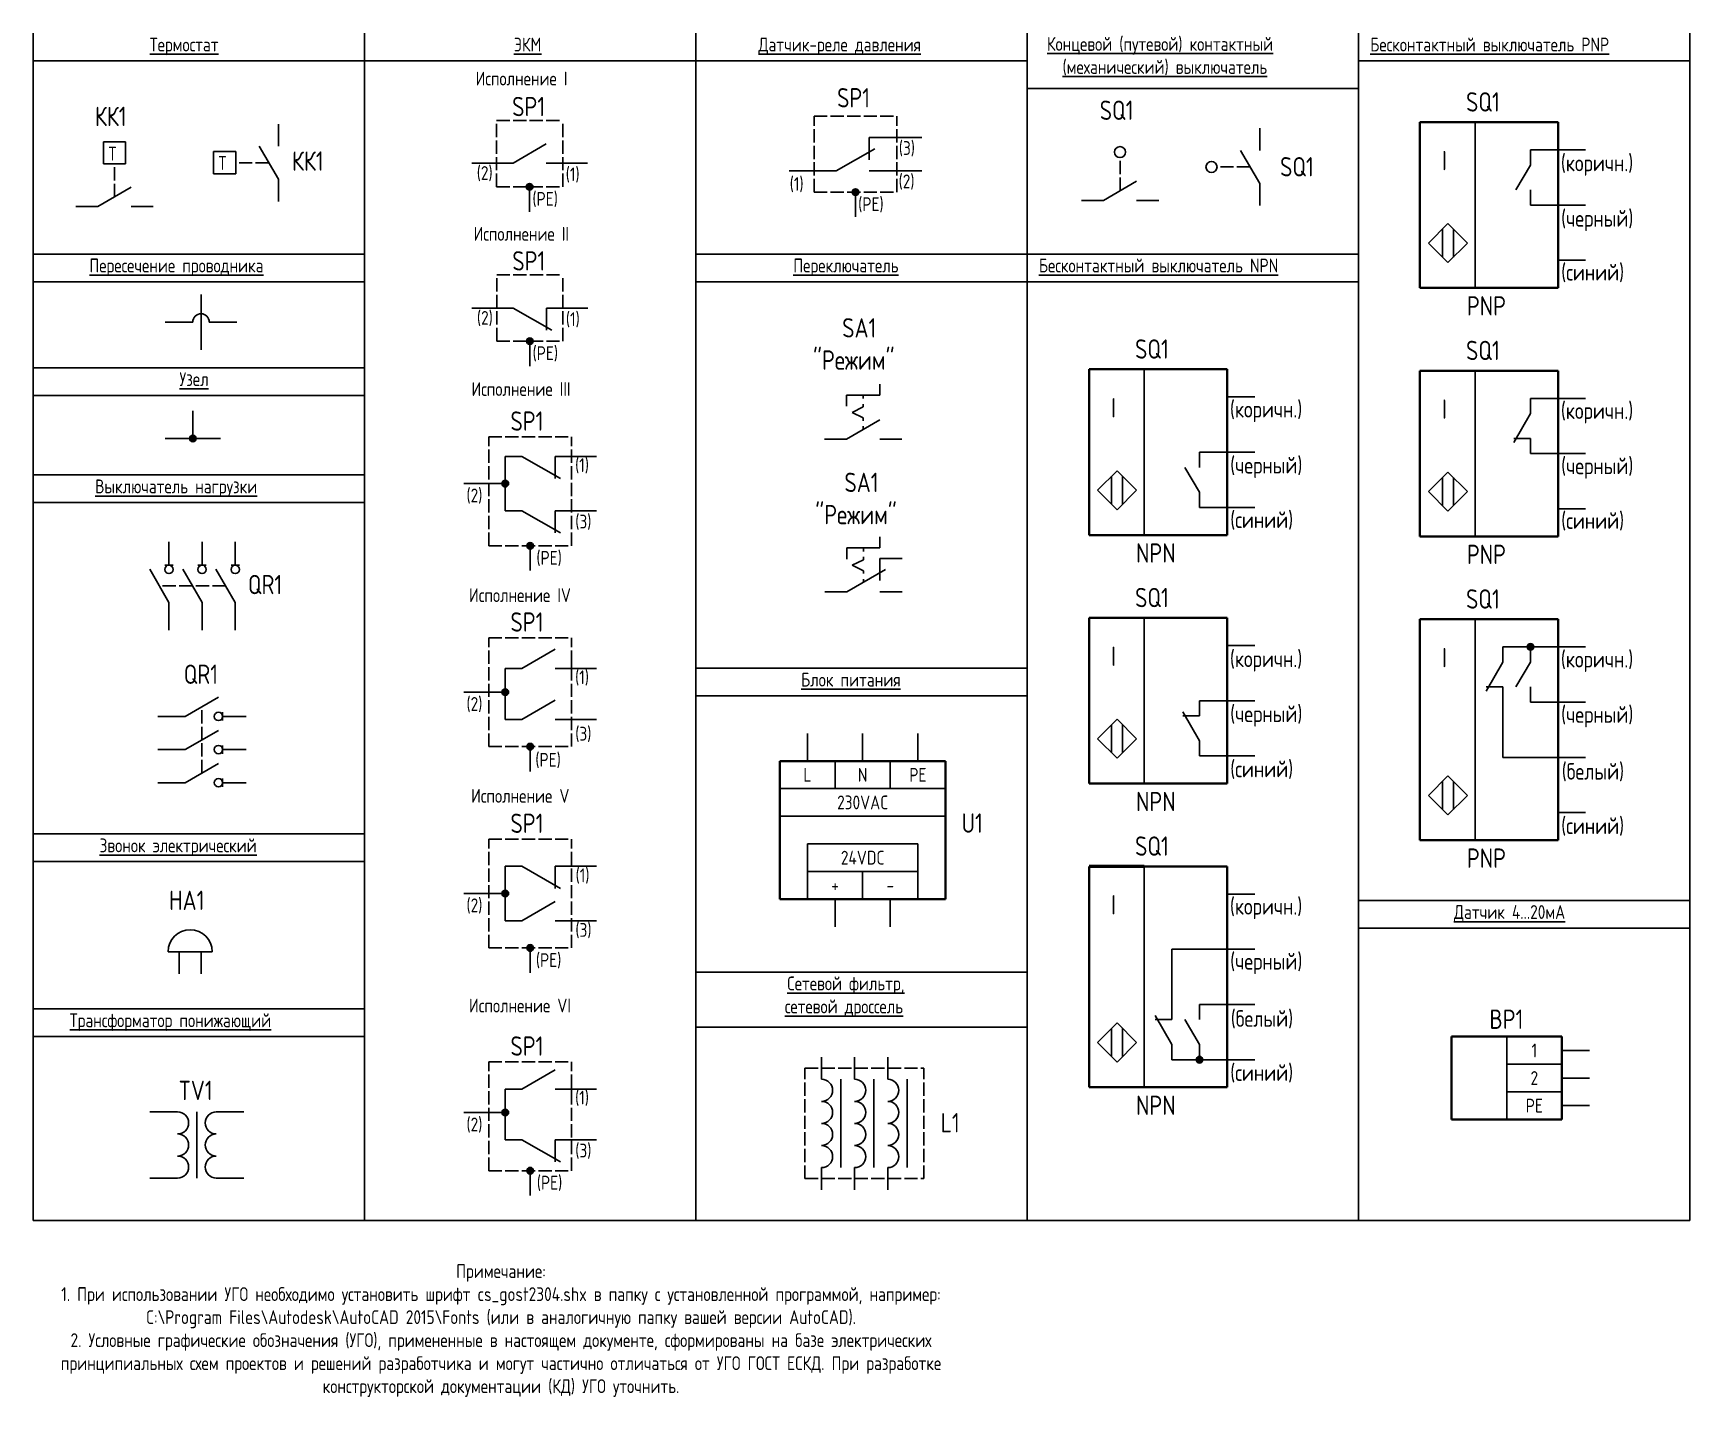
# Model space of a CAD drawing. Header units: millimetres. Extents: x 0 to 300, y -32 to 430.
# Drawn here: x 0 to 300, y -31.9 to 215 of the extents above; entities that cross this region are included whole.
import ezdxf
from ezdxf.enums import TextEntityAlignment as Align

# ---------------------------------------------------------------- set-up
doc = ezdxf.new("R2010")
doc.units = ezdxf.units.MM
doc.linetypes.add('ACAD_ISO02W100', pattern=[15, 12, -3])
doc.styles.add('ГОСТ 2.304', font='CS_Gost2304.shx')

msp = doc.modelspace()

# ---------------------------------------------------------------- hatches: boundary and pattern name
h = msp.add_hatch(color=256)
h.dxf.hatch_style = 1
h.paths.add_polyline_path([(90.51, 187.17, 1), (89.31, 187.17, 1)])
h = msp.add_hatch(color=256)
h.dxf.hatch_style = 1
h.paths.add_polyline_path([(149.5, 186.21, 1), (148.3, 186.21, 1)])
h = msp.add_hatch(color=256)
h.dxf.hatch_style = 1
h.paths.add_polyline_path([(90.54, 159.23, 1), (89.34, 159.23, 1)])
h = msp.add_hatch(color=256)
h.dxf.hatch_style = 1
h.paths.add_polyline_path([(29.53, 141.59, 1), (28.33, 141.59, 1)])
h = msp.add_hatch(color=256)
h.dxf.hatch_style = 1
h.paths.add_polyline_path([(86.1, 133.43, 1), (84.9, 133.43, 1)])
h = msp.add_hatch(color=256)
h.dxf.hatch_style = 1
h.paths.add_polyline_path([(90.6, 122.19, 1), (89.4, 122.19, 1)])
h = msp.add_hatch(color=256)
h.dxf.hatch_style = 1
h.paths.add_polyline_path([(271.73, 103.87, 1), (270.53, 103.87, 1)])
h = msp.add_hatch(color=256)
h.dxf.hatch_style = 1
h.paths.add_polyline_path([(86.1, 95.67, 1), (84.9, 95.67, 1)])
h = msp.add_hatch(color=256)
h.dxf.hatch_style = 1
h.paths.add_polyline_path([(90.6, 85.81, 1), (89.4, 85.81, 1)])
h = msp.add_hatch(color=256)
h.dxf.hatch_style = 1
h.paths.add_polyline_path([(86.1, 59.22, 1), (84.9, 59.22, 1)])
h = msp.add_hatch(color=256)
h.dxf.hatch_style = 1
h.paths.add_polyline_path([(90.6, 49.36, 1), (89.4, 49.36, 1)])
h = msp.add_hatch(color=256)
h.dxf.hatch_style = 1
h.paths.add_polyline_path([(211.8, 29.13, 1), (210.6, 29.13, 1)])
h = msp.add_hatch(color=256)
h.dxf.hatch_style = 1
h.paths.add_polyline_path([(86.1, 19.55, 1), (84.9, 19.55, 1)])
h = msp.add_hatch(color=256)
h.dxf.hatch_style = 1
h.paths.add_polyline_path([(90.6, 9.03, 1), (89.4, 9.03, 1)])

# ---------------------------------------------------------------- linework, layer by layer
for p, q in [((0, 215), (0, 0)), ((60, 215), (60, 210)), ((120, 215), (120, 0)), ((120, 210), (120, 215)), ((180, 215), (180, 0)), ((240, 215), (240, 0)), ((300, 215), (300, 0)), ((60, 210), (0, 210)), ((60, 210), (60, 170)), ((120, 210), (60, 210)), ((180, 210), (120, 210)), ((300, 210), (240, 210)), ((240, 205), (180, 205)), ((44.44, 194.54), (44.44, 198.54)), ((261.13, 198.87), (261.13, 168.87)), ((16.74, 195.34), (12.74, 195.34)), ((12.74, 195.34), (12.74, 191.34)), ((16.74, 191.34), (16.74, 195.34)), ((151.4, 192.08), (151.4, 196.08)), ((151.4, 196.08), (160.9, 196.08)), ((222.13, 193.77), (222.13, 197.77)), ((36.69, 193.54), (32.69, 193.54)), ((32.69, 193.54), (32.69, 189.54)), ((36.69, 189.54), (36.69, 193.54)), ((40.94, 194.54), (44.44, 188.54)), ((92.91, 194.95), (86.91, 191.45)), ((145.4, 190.08), (152.4, 194.08)), ((218.63, 193.77), (222.13, 187.77)), ((276.13, 193.87), (271.13, 193.87)), ((271.13, 193.87), (271.13, 191.12)), ((276.13, 193.87), (281.13, 193.87)), ((12.74, 191.34), (16.74, 191.34)), ((32.69, 189.54), (36.69, 189.54)), ((79.41, 191.45), (86.91, 191.45)), ((92.91, 191.45), (100.41, 191.45)), ((136.9, 190.08), (144.4, 190.08)), ((141.4, 190.08), (145.4, 190.08)), ((151.4, 190.08), (160.9, 190.08)), ((268.5, 186.62), (271.13, 191.12)), ((17.74, 187.09), (11.74, 183.59)), ((44.44, 184.54), (44.44, 188.54)), ((89.91, 182.67), (89.91, 187.17)), ((148.9, 181.71), (148.9, 186.21)), ((199.82, 188.21), (193.82, 184.71)), ((222.13, 183.77), (222.13, 187.77)), ((271.13, 186.62), (271.13, 183.87)), ((7.74, 183.59), (11.74, 183.59)), ((17.74, 183.59), (21.74, 183.59)), ((189.82, 184.71), (193.82, 184.71)), ((199.82, 184.71), (203.82, 184.71)), ((276.13, 183.87), (271.13, 183.87)), ((276.13, 183.87), (281.13, 183.87)), ((252.67, 176.99), (256.2, 180.52)), ((256.2, 180.52), (259.74, 176.99)), ((255.2, 174.45), (255.2, 179.52)), ((257.2, 174.45), (257.2, 179.52)), ((0, 175), (60, 175)), ((60, 175), (0, 175)), ((120, 175), (180, 175)), ((180, 175), (240, 175)), ((256.2, 173.45), (252.67, 176.99)), ((259.74, 176.99), (256.2, 173.45)), ((276.13, 173.87), (281.13, 173.87)), ((60, 170), (0, 170)), ((60, 170), (60, 165)), ((180, 170), (120, 170)), ((240, 170), (180, 170)), ((30.4, 162.68), (30.4, 167.68)), ((60, 165), (60, 125)), ((79.44, 165.23), (86.94, 165.23)), ((86.94, 165.23), (93.94, 161.23)), ((92.94, 165.23), (100.44, 165.23)), ((92.94, 165.23), (92.94, 161.23)), ((28.9, 162.68), (23.9, 162.68)), ((30.4, 162.68), (30.4, 157.68)), ((36.9, 162.68), (31.9, 162.68)), ((89.94, 154.73), (89.94, 159.23)), ((0, 154.41), (60, 154.41)), ((60, 154.41), (0, 154.41)), ((201.2, 154.13), (201.2, 124.13)), ((261.13, 153.87), (261.13, 123.87)), ((153.3, 151.46), (153.3, 149.46)), ((60, 149.41), (0, 149.41)), ((147.3, 149.46), (153.3, 149.46)), ((147.3, 149.46), (147.3, 147.46)), ((216.2, 149.13), (221.2, 149.13)), ((276.13, 148.87), (271.13, 148.87)), ((271.13, 148.87), (271.13, 146.12)), ((276.13, 148.87), (281.13, 148.87)), ((28.93, 141.59), (28.93, 146.59)), ((153.3, 144.96), (147.3, 141.46)), ((271.13, 146.12), (268.13, 140.87)), ((28.93, 141.59), (23.93, 141.59)), ((28.93, 141.59), (33.93, 141.59)), ((143.3, 141.46), (147.3, 141.46)), ((153.3, 141.46), (157.3, 141.46)), ((271.13, 141.62), (268.13, 141.62)), ((271.13, 141.62), (271.13, 138.87)), ((85.5, 138.36), (88.5, 138.36)), ((85.5, 138.36), (85.5, 128.5)), ((88.5, 138.36), (95.5, 134.36)), ((94.5, 138.36), (102, 138.36)), ((94.5, 138.36), (94.5, 134.36)), ((216.2, 139.13), (211.2, 139.13)), ((211.2, 136.38), (211.2, 139.13)), ((216.2, 139.13), (221.2, 139.13)), ((276.13, 138.87), (271.13, 138.87)), ((276.13, 138.87), (281.13, 138.87)), ((0, 135), (60, 135)), ((192.74, 132.24), (196.27, 135.78)), ((196.27, 135.78), (199.81, 132.24)), ((208.57, 136.38), (211.2, 131.88)), ((252.67, 131.99), (256.2, 135.52)), ((256.2, 135.52), (259.74, 131.99)), ((78, 133.43), (85.5, 133.43)), ((196.27, 128.71), (192.74, 132.24)), ((195.27, 129.71), (195.27, 134.78)), ((199.81, 132.24), (196.27, 128.71)), ((197.27, 129.71), (197.27, 134.78)), ((255.2, 129.45), (255.2, 134.52)), ((257.2, 129.45), (257.2, 134.52)), ((60, 130), (0, 130)), ((211.2, 129.13), (211.2, 131.88)), ((216.2, 129.13), (211.2, 129.13)), ((216.2, 129.13), (221.2, 129.13)), ((256.2, 128.45), (252.67, 131.99)), ((259.74, 131.99), (256.2, 128.45)), ((85.5, 128.5), (88.5, 128.5)), ((88.5, 128.5), (95.5, 124.5)), ((94.5, 128.5), (102, 128.5)), ((94.5, 128.5), (94.5, 124.5)), ((276.13, 128.87), (281.13, 128.87)), ((60, 125), (60, 120)), ((153.34, 123.78), (153.34, 121.78)), ((60, 120), (60, 65)), ((90, 117.69), (90, 122.19)), ((147.34, 121.78), (153.34, 121.78)), ((147.34, 121.78), (147.34, 119.78)), ((23.84, 118.65), (25.34, 118.65)), ((29.84, 118.65), (31.34, 118.65)), ((35.84, 118.65), (37.34, 118.65)), ((147.34, 113.87), (154.34, 117.87)), ((153.34, 115.87), (153.34, 119.87)), ((153.34, 119.87), (157.34, 119.87)), ((143.34, 113.87), (147.34, 113.87)), ((153.34, 113.87), (157.34, 113.87)), ((201.2, 109.13), (201.2, 79.13)), ((261.13, 108.87), (261.13, 68.87)), ((94.5, 103.45), (88.5, 99.95)), ((97.5, 102.08), (97.5, 97.81)), ((216.2, 104.13), (221.2, 104.13)), ((271.13, 103.87), (266.13, 103.87)), ((266.13, 103.87), (266.13, 101.12)), ((276.13, 103.87), (271.13, 103.87)), ((271.13, 103.87), (271.13, 101.12)), ((276.13, 103.87), (281.13, 103.87)), ((85.5, 99.95), (88.5, 99.95)), ((85.5, 99.95), (85.5, 90.74)), ((94.5, 99.95), (102, 99.95)), ((120, 100), (180, 100)), ((120, 100), (180, 100)), ((266.13, 101.12), (263.13, 95.87)), ((268.5, 96.62), (271.13, 101.12)), ((266.13, 96.62), (263.13, 96.62)), ((266.13, 96.62), (266.13, 93.87)), ((271.13, 96.62), (271.13, 93.87)), ((78, 95.67), (85.5, 95.67)), ((94.5, 94.24), (88.5, 90.74)), ((120, 95), (180, 95)), ((120, 95), (180, 95)), ((216.2, 94.13), (211.2, 94.13)), ((211.2, 91.38), (211.2, 94.13)), ((216.2, 94.13), (221.2, 94.13)), ((266.13, 93.87), (266.13, 83.87)), ((276.13, 93.87), (271.13, 93.87)), ((276.13, 93.87), (281.13, 93.87)), ((34.31, 92.03), (34.31, 90.53)), ((85.5, 90.74), (88.5, 90.74)), ((94.5, 90.74), (102, 90.74)), ((192.74, 87.24), (196.27, 90.78)), ((196.27, 90.78), (199.81, 87.24)), ((211.2, 86.88), (208.2, 92.13)), ((211.2, 91.38), (208.2, 91.38)), ((196.27, 83.71), (192.74, 87.24)), ((195.27, 84.71), (195.27, 89.78)), ((199.81, 87.24), (196.27, 83.71)), ((197.27, 84.71), (197.27, 89.78)), ((34.31, 86.03), (34.31, 84.53)), ((90, 81.31), (90, 85.81)), ((211.2, 84.13), (211.2, 86.88)), ((216.2, 84.13), (211.2, 84.13)), ((216.2, 84.13), (221.2, 84.13)), ((276.13, 83.87), (266.13, 83.87)), ((276.13, 83.87), (281.13, 83.87)), ((34.31, 80.03), (34.31, 78.53)), ((135.21, 78.21), (145.21, 78.21)), ((145.21, 78.21), (155.21, 78.21)), ((155.21, 78.21), (165.21, 78.21)), ((252.67, 76.99), (256.2, 80.52)), ((255.2, 74.45), (255.2, 79.52)), ((256.2, 80.52), (259.74, 76.99)), ((257.2, 74.45), (257.2, 79.52)), ((256.2, 73.45), (252.67, 76.99)), ((259.74, 76.99), (256.2, 73.45)), ((276.13, 73.87), (281.13, 73.87)), ((0, 70), (60, 70)), ((60, 70), (0, 70)), ((60, 65), (0, 65)), ((60, 65), (60, 0)), ((85.5, 64.15), (88.5, 64.15)), ((85.5, 64.15), (85.5, 54.29)), ((88.5, 64.15), (95.5, 60.15)), ((94.5, 64.15), (102, 64.15)), ((94.5, 64.15), (94.5, 60.15)), ((140.21, 63.21), (150.21, 63.21)), ((150.21, 63.21), (160.21, 63.21)), ((201.2, 64.13), (201.2, 24.13)), ((78, 59.22), (85.5, 59.22)), ((94.5, 57.79), (88.5, 54.29)), ((216.2, 59.13), (221.2, 59.13)), ((240, 57.93), (300, 57.93)), ((240, 57.93), (300, 57.93)), ((85.5, 54.29), (88.5, 54.29)), ((94.5, 54.29), (102, 54.29)), ((240, 52.93), (300, 52.93)), ((240, 52.93), (300, 52.93)), ((24.43, 48.67), (32.43, 48.67)), ((26.43, 48.67), (26.43, 44.67)), ((30.43, 48.67), (30.43, 44.67)), ((90, 44.86), (90, 49.36)), ((216.2, 49.13), (206.2, 49.13)), ((206.2, 39.13), (206.2, 49.13)), ((216.2, 49.13), (221.2, 49.13)), ((180, 45), (120, 45)), ((206.2, 36.38), (206.2, 39.13)), ((216.2, 39.13), (211.2, 39.13)), ((211.2, 36.38), (211.2, 39.13)), ((216.2, 39.13), (221.2, 39.13)), ((0, 38.33), (60, 38.33)), ((60, 38.33), (0, 38.33)), ((206.2, 31.88), (203.2, 37.13)), ((206.2, 36.38), (203.2, 36.38)), ((208.57, 36.38), (211.2, 31.88)), ((60, 33.33), (0, 33.33)), ((180, 35), (120, 35)), ((192.74, 32.24), (196.27, 35.78)), ((195.27, 29.71), (195.27, 34.78)), ((196.27, 35.78), (199.81, 32.24)), ((197.27, 29.71), (197.27, 34.78)), ((266.84, 28.31), (266.84, 33.31)), ((196.27, 28.71), (192.74, 32.24)), ((199.81, 32.24), (196.27, 28.71)), ((206.2, 29.13), (206.2, 31.88)), ((211.2, 29.13), (211.2, 31.88)), ((276.84, 30.81), (281.84, 30.81)), ((94.5, 27.32), (88.5, 23.82)), ((142.76, 25.59), (142.76, 29.59)), ((148.76, 25.59), (148.76, 29.59)), ((154.76, 25.59), (154.76, 29.59)), ((211.2, 29.13), (206.2, 29.13)), ((216.2, 29.13), (211.2, 29.13)), ((216.2, 29.13), (221.2, 29.13)), ((266.84, 23.31), (266.84, 28.31)), ((266.84, 28.31), (276.84, 28.31)), ((97.5, 25.96), (97.5, 21.69)), ((276.84, 25.81), (281.84, 25.81)), ((85.5, 23.82), (88.5, 23.82)), ((85.5, 23.82), (85.5, 14.62)), ((94.5, 23.82), (102, 23.82)), ((266.84, 18.31), (266.84, 23.31)), ((266.84, 23.31), (276.84, 23.31)), ((26.16, 19.69), (21.16, 19.69)), ((29.66, 19.69), (29.66, 7.69)), ((33.16, 19.69), (38.16, 19.69)), ((78, 19.55), (85.5, 19.55)), ((276.84, 20.81), (281.84, 20.81)), ((85.5, 14.62), (88.5, 14.62)), ((88.5, 14.62), (95.5, 10.62)), ((94.5, 14.62), (102, 14.62)), ((94.5, 14.62), (94.5, 10.62)), ((90, 4.53), (90, 9.03)), ((142.76, 9.59), (142.76, 5.59)), ((148.76, 9.59), (148.76, 5.59)), ((154.76, 9.59), (154.76, 5.59)), ((26.16, 7.69), (21.16, 7.69)), ((33.16, 7.69), (38.16, 7.69)), ((0, 0), (120, 0)), ((180, 0), (120, 0)), ((240, 0), (180, 0)), ((300, 0), (240, 0))]:
    msp.add_line(p, q)
at = {"lineweight": 35}
for p, q in [((261.13, 198.87), (251.13, 198.87)), ((251.13, 198.87), (251.13, 168.87)), ((276.13, 198.87), (261.13, 198.87)), ((276.13, 193.87), (276.13, 198.87)), ((276.13, 193.87), (276.13, 188.87)), ((276.13, 188.87), (276.13, 183.87)), ((276.13, 183.87), (276.13, 178.87)), ((276.13, 178.87), (276.13, 173.87)), ((276.13, 173.87), (276.13, 168.87)), ((251.13, 168.87), (261.13, 168.87)), ((261.13, 168.87), (276.13, 168.87)), ((201.2, 154.13), (191.2, 154.13)), ((191.2, 154.13), (191.2, 124.13)), ((216.2, 154.13), (201.2, 154.13)), ((216.2, 149.13), (216.2, 154.13)), ((261.13, 153.87), (251.13, 153.87)), ((251.13, 153.87), (251.13, 123.87)), ((276.13, 153.87), (261.13, 153.87)), ((276.13, 148.87), (276.13, 153.87)), ((216.2, 149.13), (216.2, 144.13)), ((276.13, 148.87), (276.13, 143.87)), ((216.2, 144.13), (216.2, 139.13)), ((276.13, 143.87), (276.13, 138.87)), ((216.2, 139.13), (216.2, 134.13)), ((276.13, 138.87), (276.13, 133.87)), ((216.2, 134.13), (216.2, 129.13)), ((276.13, 133.87), (276.13, 128.87)), ((216.2, 129.13), (216.2, 124.13)), ((276.13, 128.87), (276.13, 123.87)), ((191.2, 124.13), (201.2, 124.13)), ((201.2, 124.13), (216.2, 124.13)), ((251.13, 123.87), (261.13, 123.87)), ((261.13, 123.87), (276.13, 123.87)), ((201.2, 109.13), (191.2, 109.13)), ((191.2, 109.13), (191.2, 79.13)), ((216.2, 109.13), (201.2, 109.13)), ((216.2, 104.13), (216.2, 109.13)), ((261.13, 108.87), (251.13, 108.87)), ((251.13, 108.87), (251.13, 68.87)), ((276.13, 108.87), (261.13, 108.87)), ((276.13, 103.87), (276.13, 108.87)), ((216.2, 104.13), (216.2, 99.13)), ((276.13, 103.87), (276.13, 93.87)), ((216.2, 99.13), (216.2, 94.13)), ((216.2, 94.13), (216.2, 89.13)), ((276.13, 93.87), (276.13, 83.87)), ((216.2, 89.13), (216.2, 84.13)), ((216.2, 84.13), (216.2, 79.13)), ((135.21, 83.21), (135.21, 58.21)), ((135.21, 83.21), (145.21, 83.21)), ((165.21, 83.21), (135.21, 83.21)), ((145.21, 83.21), (155.21, 83.21)), ((155.21, 83.21), (165.21, 83.21)), ((165.21, 83.21), (165.21, 58.21)), ((276.13, 83.87), (276.13, 73.87)), ((191.2, 79.13), (201.2, 79.13)), ((201.2, 79.13), (216.2, 79.13)), ((276.13, 73.87), (276.13, 68.87)), ((251.13, 68.87), (261.13, 68.87)), ((261.13, 68.87), (276.13, 68.87)), ((191.2, 64.13), (191.2, 24.13)), ((216.2, 64.13), (201.2, 64.13)), ((216.2, 59.13), (216.2, 64.13)), ((165.21, 58.21), (135.21, 58.21)), ((140.21, 58.21), (150.21, 58.21)), ((150.21, 58.21), (160.21, 58.21)), ((155.21, 58.21), (165.21, 58.21)), ((216.2, 59.13), (216.2, 49.13)), ((216.2, 49.13), (216.2, 39.13)), ((216.2, 39.13), (216.2, 29.13)), ((256.84, 33.31), (266.84, 33.31)), ((256.84, 18.31), (256.84, 33.31)), ((266.84, 33.31), (276.84, 33.31)), ((276.84, 28.31), (276.84, 33.31)), ((276.84, 28.31), (276.84, 33.31)), ((216.2, 29.13), (216.2, 24.13)), ((276.84, 23.31), (276.84, 28.31)), ((276.84, 23.31), (276.84, 28.31)), ((191.2, 24.13), (201.2, 24.13)), ((201.2, 24.13), (216.2, 24.13)), ((276.84, 18.31), (276.84, 23.31)), ((276.84, 18.31), (276.84, 23.31)), ((256.84, 18.31), (266.84, 18.31)), ((266.84, 18.31), (276.84, 18.31))]:
    msp.add_line(p, q, dxfattribs=at)
at = {"color": 7}
for p, q in [((150.3, 147.33), (148.3, 146.33)), ((150.3, 149.46), (150.3, 148.83)), ((150.3, 147.33), (150.3, 147.83)), ((148.3, 146.33), (150.3, 145.33)), ((150.3, 145.33), (150.3, 144.83)), ((150.3, 143.83), (150.3, 143.21)), ((24.59, 118.65), (24.59, 122.9)), ((30.59, 118.65), (30.59, 122.9)), ((36.59, 118.65), (36.59, 122.9)), ((150.34, 121.78), (150.34, 121.15)), ((150.34, 119.65), (150.34, 120.15)), ((21.11, 117.92), (24.59, 111.9)), ((27.11, 117.92), (30.59, 111.9)), ((33.11, 117.92), (36.59, 111.9)), ((150.34, 119.65), (148.34, 118.65)), ((148.34, 118.65), (150.34, 117.65)), ((150.34, 117.65), (150.34, 117.15)), ((150.34, 116.15), (150.34, 115.53)), ((24.59, 111.9), (24.59, 106.9)), ((30.59, 111.9), (30.59, 106.9)), ((36.59, 111.9), (36.59, 106.9)), ((33.57, 94.76), (27.56, 91.28)), ((27.56, 91.28), (22.56, 91.28)), ((34.31, 91.28), (38.56, 91.28)), ((33.57, 88.76), (27.56, 85.28)), ((140.21, 88.21), (140.21, 83.21)), ((150.21, 88.21), (150.21, 83.21)), ((160.21, 88.21), (160.21, 83.21)), ((27.56, 85.28), (22.56, 85.28)), ((34.31, 85.28), (38.56, 85.28)), ((33.57, 82.76), (27.56, 79.28)), ((27.56, 79.28), (22.56, 79.28)), ((34.31, 79.28), (38.56, 79.28)), ((145.21, 58.21), (145.21, 53.21)), ((155.21, 58.21), (155.21, 53.21))]:
    msp.add_line(p, q, dxfattribs=at)
at = {"color": 7, "lineweight": 35}
for p, q in [((135.21, 78.21), (135.21, 83.21)), ((165.21, 78.21), (165.21, 83.21)), ((165.21, 78.21), (165.21, 83.21)), ((165.21, 78.21), (165.21, 83.21)), ((135.21, 73.21), (135.21, 78.21)), ((165.21, 73.21), (165.21, 78.21))]:
    msp.add_line(p, q, dxfattribs=at)
at = {"color": 7, "lineweight": -2}
for p, q in [((145.21, 78.21), (145.21, 83.21)), ((145.21, 78.21), (145.21, 83.21)), ((155.21, 78.21), (155.21, 83.21)), ((155.21, 78.21), (155.21, 83.21)), ((165.21, 73.21), (135.21, 73.21)), ((160.21, 68.21), (140.21, 68.21)), ((140.21, 63.21), (140.21, 68.21)), ((160.21, 63.21), (160.21, 68.21)), ((140.21, 58.21), (140.21, 63.21)), ((150.21, 58.21), (150.21, 63.21)), ((150.21, 58.21), (150.21, 63.21)), ((160.21, 58.21), (160.21, 63.21)), ((160.21, 58.21), (160.21, 63.21)), ((146.26, 25.59), (146.26, 9.59)), ((152.26, 25.59), (152.26, 9.59)), ((158.26, 25.59), (158.26, 9.59))]:
    msp.add_line(p, q, dxfattribs=at)
at = {"lineweight": 50}
msp.add_line((201.2, 64.13), (191.2, 64.13), dxfattribs=at)
at = {"linetype": 'ACAD_ISO02W100', "ltscale": 0.2}
for points in [[(83.91, 187.17), (83.91, 199.17)], [(83.91, 199.17), (95.91, 199.17)], [(95.91, 187.17), (95.91, 199.17)], [(141.4, 199.94), (156.4, 199.94)], [(141.4, 186.21), (141.4, 199.94)], [(156.4, 186.21), (156.4, 199.94)], [(196.82, 186.46), (196.82, 192.46)], [(14.74, 185.34), (14.74, 191.34)], [(42.69, 191.54), (36.69, 191.54)], [(220.38, 190.77), (214.38, 190.77)], [(83.91, 187.17), (95.91, 187.17)], [(141.4, 186.21), (156.4, 186.21)], [(83.94, 159.23), (83.94, 171.23)], [(83.94, 171.23), (95.94, 171.23)], [(95.94, 159.23), (95.94, 171.23)], [(83.94, 159.23), (95.94, 159.23)], [(82.5, 141.92), (97.5, 141.92)], [(82.5, 122.19), (82.5, 141.92)], [(97.5, 122.19), (97.5, 141.92)], [(82.5, 122.19), (97.5, 122.19)], [(34.85, 114.91), (22.85, 114.91)], [(82.5, 105.54), (97.5, 105.54)], [(82.5, 85.81), (82.5, 105.54)], [(97.5, 85.81), (97.5, 105.54)], [(30.57, 81.02), (30.57, 93.02)], [(82.5, 85.81), (97.5, 85.81)], [(82.5, 69.08), (97.5, 69.08)], [(82.5, 49.36), (82.5, 69.08)], [(97.5, 49.36), (97.5, 69.08)], [(82.5, 49.36), (97.5, 49.36)], [(82.5, 28.75), (97.5, 28.75)], [(82.5, 9.03), (82.5, 28.75)], [(97.5, 9.03), (97.5, 28.75)], [(139.76, 7.59), (139.76, 27.59)], [(139.76, 27.59), (161.26, 27.59)], [(161.26, 7.59), (161.26, 27.59)], [(82.5, 9.03), (97.5, 9.03)], [(139.76, 7.59), (161.26, 7.59)]]:
    msp.add_lwpolyline(points, dxfattribs=at)
for centre, radius in [((196.82, 193.46), 1), ((213.38, 190.77), 1), ((89.91, 187.17), 0.6), ((148.9, 186.21), 0.6), ((89.94, 159.23), 0.6), ((28.93, 141.59), 0.6), ((85.5, 133.43), 0.6), ((90, 122.19), 0.6), ((24.59, 117.9), 0.75), ((30.59, 117.9), 0.75), ((36.59, 117.9), 0.75), ((271.13, 103.87), 0.6), ((85.5, 95.67), 0.6), ((33.56, 91.28), 0.75), ((33.56, 85.28), 0.75), ((90, 85.81), 0.6), ((33.56, 79.28), 0.75), ((85.5, 59.22), 0.6), ((90, 49.36), 0.6), ((211.2, 29.13), 0.6), ((85.5, 19.55), 0.6), ((90, 9.03), 0.6)]:
    msp.add_circle(centre, radius)
at = {"ltscale": 100}
msp.add_arc((30.4, 162.68), 1.5, 360, 180, dxfattribs=at)
for centre, radius, start, end in [((28.43, 48.67), 4, 0, 180), ((26.16, 17.69), 2, 270, 90), ((33.16, 17.69), 2, 90, 270), ((26.16, 13.69), 2, 270, 90), ((33.16, 13.69), 2, 90, 270), ((26.16, 9.69), 2, 270, 90), ((33.16, 9.69), 2, 90, 270)]:
    msp.add_arc(centre, radius, start, end)
at = {"color": 7, "lineweight": -2}
for centre in [(142.76, 23.59), (148.76, 23.59), (154.76, 23.59), (142.76, 19.59), (148.76, 19.59), (154.76, 19.59), (142.76, 15.59), (148.76, 15.59), (154.76, 15.59), (142.76, 11.59), (148.76, 11.59), (154.76, 11.59)]:
    msp.add_arc(centre, 2, 270, 90, dxfattribs=at)

# ---------------------------------------------------------------- texts
at = {"style": 'ГОСТ 2.304'}
for s, height, p in [('SQ1', 3.5, (259.47, 200.8)), ('(3)', 2.5, (156.76, 192.94)), ('Т', 2.5, (13.65, 191.93)), ('Т', 2.5, (33.57, 190.24)), ('I', 3.5, (255.1, 190.18)), ('(коричн.)', 3, (276.64, 189.99)), ('(1)', 2.5, (137, 186.44)), ('(2)', 2.5, (156.72, 186.91)), ('(черный)', 3, (276.69, 179.95)), ('(синий)', 3, (276.7, 170.2)), ('PNP', 3.5, (259.63, 163.87)), ('SQ1', 3.5, (199.54, 156.06)), ('SQ1', 3.5, (259.47, 155.8)), ('I', 3.5, (195.18, 145.43)), ('(коричн.)', 3, (216.71, 145.4)), ('I', 3.5, (255.1, 145.18)), ('(коричн.)', 3, (276.64, 145.14)), ('(черный)', 3, (216.76, 135.26)), ('(черный)', 3, (276.69, 135.14)), ('(синий)', 3, (216.77, 125.38)), ('(синий)', 3, (276.7, 125.23)), ('NPN', 3.5, (199.71, 119.12)), ('PNP', 3.5, (259.63, 118.87)), ('SQ1', 3.5, (199.54, 111.06)), ('SQ1', 3.5, (259.47, 110.8)), ('I', 3.5, (195.18, 100.43)), ('(коричн.)', 3, (216.71, 100.21)), ('I', 3.5, (255.1, 100.18)), ('(коричн.)', 3, (276.64, 100.14)), ('(черный)', 3, (216.76, 90.25)), ('(черный)', 3, (276.69, 90.13)), ('(синий)', 3, (216.77, 80.26)), ('(белый)', 3, (276.8, 79.83)), ('NPN', 3.5, (199.71, 74.12)), ('(синий)', 3, (276.7, 69.98)), ('SQ1', 3.5, (199.54, 66.06)), ('PNP', 3.5, (259.63, 63.87)), ('I', 3.5, (195.18, 55.43)), ('(коричн.)', 3, (216.71, 55.4)), ('(черный)', 3, (216.76, 45.44)), ('(белый)', 3, (216.87, 35.08)), ('(синий)', 3, (216.77, 25.28)), ('NPN', 3.5, (199.71, 19.12))]:
    msp.add_text(s, height=height, dxfattribs=at).set_placement(p)
at = {"color": 7, "style": 'ГОСТ 2.304'}
msp.add_text('U1', height=3.5, dxfattribs=at).set_placement((170.05, 71.97), align=Align.MIDDLE_CENTER)
at = {"attachment_point": 1, "style": 'ГОСТ 2.304'}
for s, width, heights, insert, char_height in [('\\pi21.117;{\\LТермостат}', 60, [3.27], (0, 214.18), 2.5), ('\\pi27.063;{\\LЭКМ}', 60, [3.27], (60, 214.18), 2.5), ('\\pi11.344;{\\LДатчик-реле давления}', 60, [3.27], (120, 214.18), 2.5), ('\\pi3.5937;{\\LКонцевой (путевой) контактный \\P\\pi6.4048;(механический) выключатель  }', 60, [8.55], (180, 214.29), 2.5), ('\\pi2.125;{\\LБесконтактный выключатель PNP}', 60, [2.24], (240, 214.18), 2.5), ('\\pi20.125;Исполнение I', 60, [0], (60, 208.03), 2.5), ('\\pi-0.45506;SP1', 6.0162, [0], (146.04, 205.05), 3.5), ('\\pi-0.40442;КК1', 6.0162, [0], (11.59, 201.68), 3.5), ('\\pi-0.45506;SP1', 6.0162, [0], (87.2, 203.46), 3.5), ('\\pi-0.54256;SQ1', 6.0162, [0], (193.68, 202.79), 3.5), ('\\pi-0.40442;КК1', 6.0162, [0], (47.28, 193.59), 3.5), ('\\pi-0.54256;SQ1', 6.0162, [0], (226.34, 192.56), 3.5), ('\\pi19.75;Исполнение II', 60, [0], (60, 179.91), 2.5), ('\\pi10.187;{\\LПересечение проводника}', 60, [3.27], (0, 174.18), 2.5), ('\\pi-0.45506;SP1', 6.0162, [0], (87.23, 175.52), 3.5), ('\\pi17.656;{\\LПереключатель}', 60, [3.27], (120, 174.18), 2.5), ('\\pi2.125;{\\LБесконтактный выключатель NPN}', 60, [3.27], (180, 174.18), 2.5), ('\\pi-0.71756;SA1\\P\\pi-6.0044;"Режим"', 6.0162, [0], (147.23, 163.39), 3.5), ('\\pi26.498;{\\LУзел}', 60, [3.27], (0, 153.59), 2.5), ('\\pi19.375;Исполнение III', 60, [0], (60, 151.81), 2.5), ('\\pi-0.45506;SP1', 6.0162, [0], (86.89, 146.51), 3.5), ('\\pi-0.71756;SA1\\P\\pi-6.0044;"Режим"', 6.0162, [0], (147.63, 135.41), 3.5), ('\\pi11.219;{\\LВыключатель нагрузки}', 60, [4.13], (0, 134.18), 2.5), ('\\pi-0.49192;QR1', 6.0162, [0], (39.39, 116.91), 3.5), ('\\pi18.938;Исполнение IV', 60, [0], (60, 114.49), 2.5), ('\\pi-0.45506;SP1', 6.0162, [0], (86.89, 110.13), 3.5), ('\\pi-0.49192;QR1', 6.0162, [0], (27.77, 100.67), 3.5), ('\\pi19.062;{\\LБлок питания}', 60, [9.46], (120, 99.19), 2.5), ('\\pi19.313;Исполнение V', 60, [0], (60, 78.15), 2.5), ('\\pi-0.45506;SP1', 6.0162, [0], (86.89, 73.68), 3.5), ('\\pi12.027;{\\LЗвонок электрический}', 60, [3.27], (0, 69.18), 2.5), ('\\pi-0.62317;HA1', 6.0162, [0], (25.25, 59.74), 3.5), ('\\pi17.281;{\\LДатчик 4...20мА}', 60, [9.46], (240, 57.12), 2.5), ('\\pi16.56;{\\LСетевой фильтр,\\P\\pi16.117;сетевой дроссель}', 60, [9.46], (120, 44.19), 2.5), ('\\pi18.938;Исполнение VI', 60, [0], (60, 40.18), 2.5), ('\\pi6.625;{\\LТрансформатор понижающий}', 60, [3.27], (0, 37.51), 2.5), ('BP1', 6.0162, [0], (263.71, 38.21), 3.5), ('\\pi-0.45506;SP1', 6.0162, [0], (86.89, 33.35), 3.5), ('TV1', 6.0162, [0], (26.34, 25.32), 3.5), ('\\pi1.2581;L1', 6.0162, [0], (163.08, 19.47), 3.5)]:
    msp.add_mtext_dynamic_manual_height_columns(s, width=width, gutter_width=25, heights=heights, dxfattribs=dict(at, insert=insert, char_height=char_height))
at = {"style": 'ГОСТ 2.304'}
for s, insert, char_height, width, attachment_point in [('(2)', (80.33, 190.93), 2.5, 2.9935, 1), ('(1)', (96.44, 190.69), 2.5, 2.9935, 1), ('(PE)', (90.41, 186.24), 2.5, 2.9935, 1), ('(PE)', (149.4, 185.28), 2.5, 2.9935, 1), ('(2)', (80.36, 164.7), 2.5, 2.9935, 1), ('(1)', (96.47, 164.47), 2.5, 2.9935, 1), ('(PE)', (90.44, 158.3), 2.5, 2.9935, 1), ('(1)', (98.14, 138.04), 2.5, 2.9935, 1), ('(2)', (78.47, 132.55), 2.5, 2.9935, 1), ('(3)', (98.17, 127.81), 2.5, 2.9935, 1), ('(PE)', (91.13, 121.25), 2.5, 2.9935, 1), ('(1)', (98.14, 99.62), 2.5, 2.9935, 1), ('(2)', (78.47, 94.79), 2.5, 2.9935, 1), ('(3)', (98.17, 89.4), 2.5, 2.9935, 1), ('(PE)', (90.94, 84.68), 2.5, 2.9935, 1), ('(1)', (98.23, 63.76), 2.5, 2.9935, 1), ('(2)', (78.47, 58.33), 2.5, 2.9935, 1), ('(3)', (98.19, 53.87), 2.5, 2.9935, 1), ('(PE)', (91.04, 48.41), 2.5, 2.9935, 1), ('(1)', (98.14, 23.5), 2.5, 2.9935, 1), ('(2)', (78.47, 18.66), 2.5, 2.9935, 1), ('(3)', (98.17, 13.93), 2.5, 2.9935, 1), ('(PE)', (91.21, 8.11), 2.5, 2.9935, 1), ('{\\H0.1x;Примечание: \\P1. При использовании УГО необходимо установить шрифт cs_gost2304.shx в папку с установленной программой, например: \\H0.99999x;C:\\\\Program Files\\\\Autodesk\\\\AutoCAD 2015\\\\Fonts (или в аналогичную папку вашей версии AutoCAD).^J2. Условные графические обозначения (УГО), примененные в настоящем документе, сформированы на базе электрических принципиальных схем проектов и решений разработчика и могут частично отличаться от УГО ГОСТ ЕСКД. При разработке конструкторской документации (КД) УГО уточнить.}', (84.72, -7.9), 25, 169.2927, 2)]:
    msp.add_mtext(s, dxfattribs=dict(at, insert=insert, char_height=char_height, width=width, attachment_point=attachment_point))
at = {"color": 0, "lineweight": -2, "char_height": 2.5, "attachment_point": 5, "line_spacing_factor": 0.9, "style": 'ГОСТ 2.304'}
for s, insert, width in [('\\A1;L', (140.21, 80.71), 10), ('\\A1;N', (150.21, 80.71), 10), ('\\A1;PE', (160.21, 80.71), 10), ('\\A1;230VAC', (150.21, 75.71), 30), ('\\A1;24VDC', (150.21, 65.71), 20), ('\\A1;+', (145.21, 60.71), 10), ('\\A1;-', (155.21, 60.71), 10)]:
    msp.add_mtext(s, dxfattribs=dict(at, insert=insert, width=width))
at = {"char_height": 2.5, "width": 10, "attachment_point": 5, "line_spacing_factor": 0.9, "style": 'ГОСТ 2.304'}
for s, insert in [('\\A1;1', (271.84, 30.81)), ('\\A1;2', (271.84, 25.81)), ('\\A1;PE', (271.84, 20.81))]:
    msp.add_mtext(s, dxfattribs=dict(at, insert=insert))

doc.saveas('drawing.dxf')
